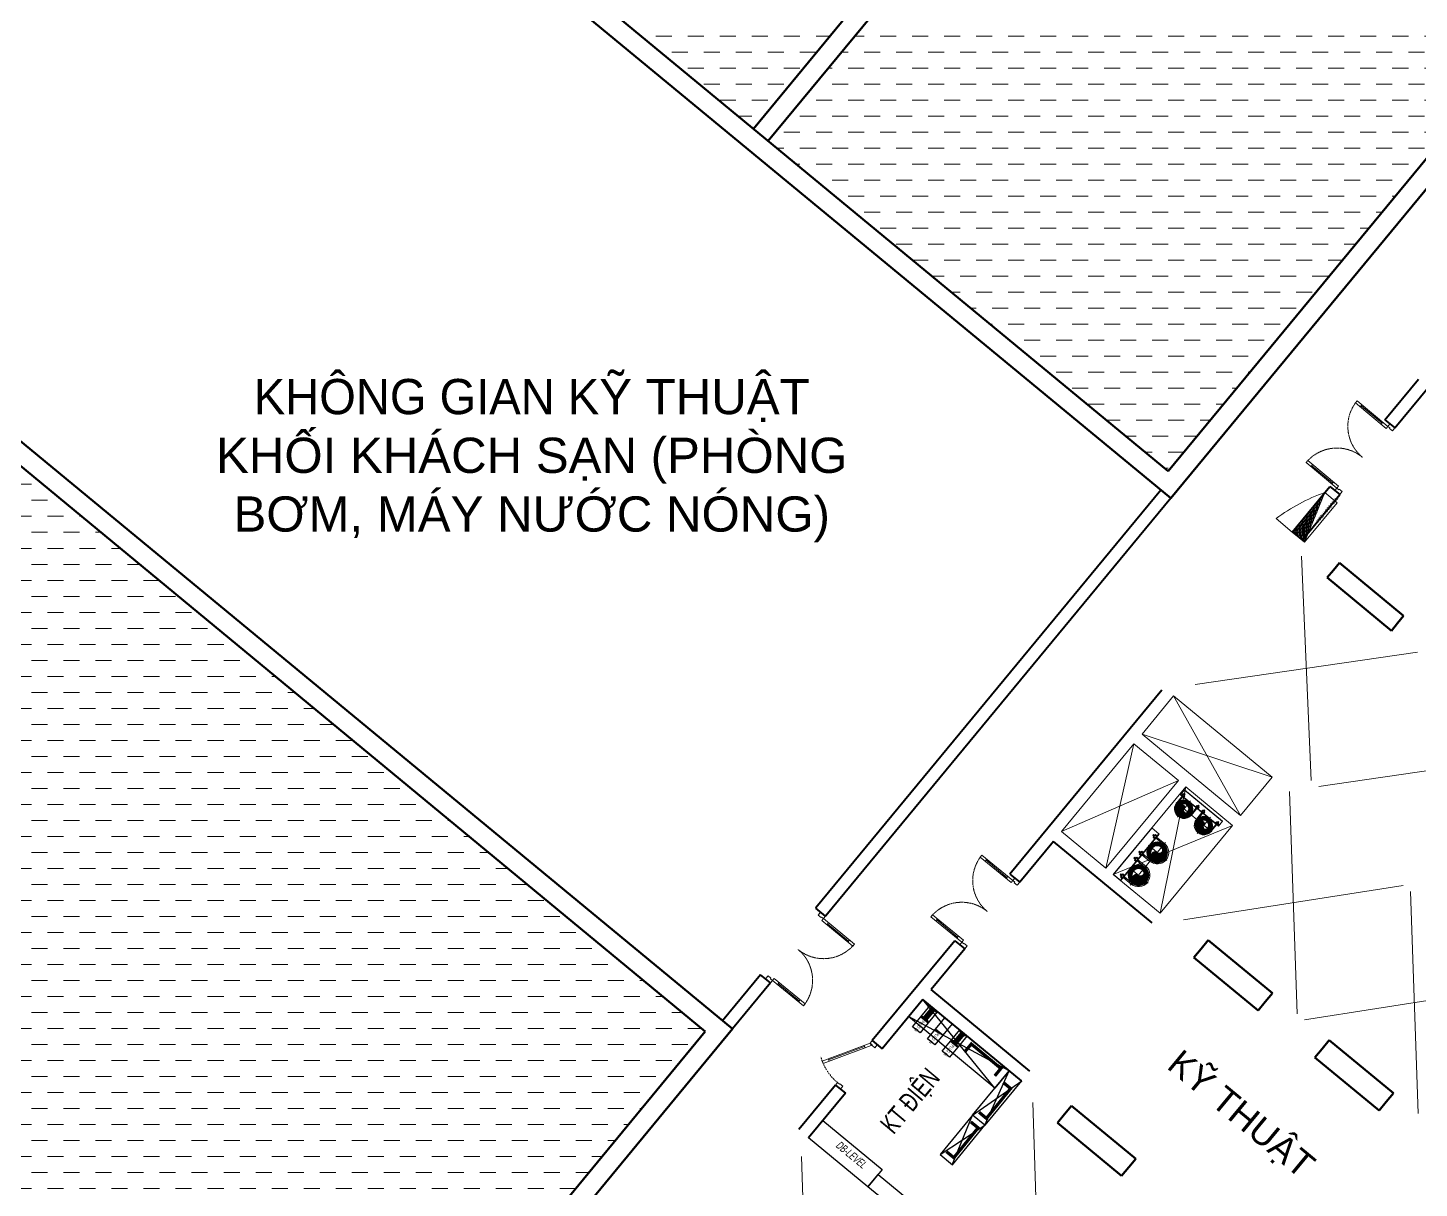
# Model space of a CAD drawing. Header units: millimetres. Extents: x -1534340 to 1713810, y -1348191 to 1114081.
# Drawn here: x 1264238 to 1285965, y 75333 to 93455 of the extents above; entities that cross this region are included whole.
import ezdxf
from ezdxf.enums import TextEntityAlignment as Align

# ---------------------------------------------------------------- set-up
doc = ezdxf.new("R2010")
doc.units = ezdxf.units.MM
doc.header["$LTSCALE"] = 100
doc.set_wipeout_variables(frame=1)
for name, pattern in [('CENTER', [2, 1.25, -0.25, 0.25, -0.25]), ('HIDDEN', [0.375, 0.25, -0.125]), ('HIDDEN2', [0.1875, 0.125, -0.0625]), ('Xref_ST_MBDV Cot vach 30.7.2022$0$DASHDOT', [1, 0.5, -0.25, 0, -0.25])]:
    doc.linetypes.add(name, pattern=pattern)
for name, color, linetype, lineweight in [('CUA', 37, 'Continuous', 13), ('KT Lomo M', 4, 'HIDDEN', 5), ('KT-Chu viet', 255, 'Continuous', 20), ('KT-Net cat', 1, 'Continuous', 40), ('KT-Net cot', 2, 'Continuous', 50), ('KT-Net cot vach', 6, 'Continuous', 50), ('KT-Vat lieu', 250, 'Continuous', 9), ('SPE-MEP-Fire', 10, 'Continuous', 0), ('SPE-MEP-HVAC', 140, 'Continuous', 0), ('SPE-MEP-Plumbing', 90, 'Continuous', 0)]:
    doc.layers.add(name, color=color, linetype=linetype, lineweight=lineweight)
for name, color, linetype in [('KT-Kich thuoc', 9, 'Continuous'), ('M-CHILLEDWTR-35CHW', 63, 'CHW'), ('M-GENERAL-15', 6, 'Continuous'), ('MEP-00-TEXT', 7, 'Continuous'), ('MEP-E-P-WIRE', 7, 'P'), ('SPE-MEP-E-SLAB OPENING', 6, 'Continuous'), ('SPE-MEP-E-SLAB TEXT', 6, 'Continuous'), ('SPE-MEP-Electric', 46, 'Continuous'), ('Xref_NT1+NT2_MBDV Cot vach_220729$0$KT-Text', 7, 'Continuous'), ('Xref_ST_MBDV Cot vach 30.7.2022$0$Xref_ST_MBDV Cot vach 30.7.2022|Xref_ST_MBDV Cot vach 30.7.2022|Xref_ST_MBDV Cot vach 30.7.2022|Xref_ST_MBDV Cot vach 30.7.2022|A-WALL-PATT', 251, 'Continuous'), ('Xref_ST_MBDV Cot vach 30.7.2022$0$Xref_ST_MBDV Cot vach 30.7.2022|Xref_ST_MBDV Cot vach 30.7.2022|Xref_ST_MBDV Cot vach 30.7.2022|Xref_ST_MBDV Cot vach 30.7.2022|Site_plot line', 1, 'Xref_ST_MBDV Cot vach 30.7.2022$0$DASHDOT')]:
    doc.layers.add(name, color=color, linetype=linetype)
doc.styles.add('220126_HDN_HBA typical plan$0$211210_HDN_HBA_TYPICAL PLAN CORE OPT 1$0$HBA-Text', font='GOTHIC.TTF')
doc.styles.add('220701 - HDN_HBA_HOTEL 100CD_1200$0$220506 - HDN_Hotel typical and Ballroom$0$211210_HDN_HBA_TYPICAL PLAN CORE OPT 1$0$HBA-Text', font='GOTHIC.TTF')
doc.styles.get("Standard").update_dxf_attribs({"font": 'arial.ttf'})
doc.styles.add('Xref_NT1+NT2_MBDV Cot vach_220729$0$Arial', font='arial.ttf', dxfattribs={"width": 0.7})
doc.linetypes.add('CHW', pattern='A,10,-3.4,["CHW",Standard,S=1.8,R=0,X=-2.8,Y=-0.77],-3.4', length=16.8)
doc.linetypes.add('P', pattern='A,10,-2.5,["P",Standard,S=1.8,R=0,X=-0.8,Y=-0.77],-2.5', length=15)
pattern_1 = [(15.77878, (-586677.67, -341577.23), (172.59873, 308.56066), [250, -250])]

# ---------------------------------------------------------------- blocks, each defined once
blk = doc.blocks.new('Xref_ST_MBDV Cot vach 30.7.2022$0$Tuong Vay01-flat-1')
at = {"layer": 'Xref_ST_MBDV Cot vach 30.7.2022$0$Xref_ST_MBDV Cot vach 30.7.2022|Xref_ST_MBDV Cot vach 30.7.2022|Xref_ST_MBDV Cot vach 30.7.2022|Xref_ST_MBDV Cot vach 30.7.2022|A-WALL-PATT'}
h = blk.add_hatch(dxfattribs=at)
h.set_pattern_fill('ACET-2D-VATLIEU04', color=256, scale=50, pattern_type=2)
h.set_pattern_definition([(50, (-11139561.84, -1407213.45), (-225.902474, 189.5546825), [37.5, -412.5]), (355, (-11139561.84, -1407213.45), (32.127212, 367.215716), [30, -330]), (100.4514, (-11139531.95, -1407216.06), (-341.231527, -62.944187), [31.870095, -350.571056]), (46.1842, (-11139561.84, -1407113.45), (-319.180497, 306.252097), [56.25, -618.75]), (96.6356, (-11139517.37, -1407120.34), (-516.995922, -60.144022), [47.805144, -525.8565]), (351.1842, (-11139561.84, -1407113.45), (84.740774, 546.39543), [45, -495]), (21, (-11139511.84, -1407138.45), (-105.680822, 275.3079534), [37.5, -412.5]), (326, (-11139511.84, -1407138.45), (206.128805, 305.59852), [30, -330]), (71.4514, (-11139486.97, -1407155.22), (-328.963765, 110.380101), [31.870095, -350.571056]), (37.5, (-11139561.84, -1407213.45), (-78.1345294, 101.8269012), [0, -326, 0, -335, 0, -331.25]), (7.5, (-11139561.84, -1407213.45), (-23.2793464, 176.824191), [0, -191, 0, -318.5, 0, -126.25]), (327.5, (-11139673.34, -1407213.45), (71.9444175, 112.9301145), [0, -125, 0, -390, 0, -517.5000003]), (317.5, (-11139723.34, -1407213.45), (158.0205496, 172.449169), [0, -162.5, 0, -259, 0, -367.5]), (45, (-11139561.84, -1407213.45), (-150.260191, 150.260191), []), (45, (-11139561.84, -1407152.2), (-150.260191, 150.260191), [])])
h.paths.add_polyline_path([(-82665, -118500), (-81837, -121132), (-80903, -123728), (-79863, -126284), (-78720, -128795), (-77475, -131258), (-76131, -133667), (-74689, -136020), (-73153, -138312), (-71525, -140539), (-69807, -142699), (-68002, -144786), (-66114, -146798), (-64145, -148731), (-62100, -150582), (-59980, -152349), (-57790, -154027), (-55533, -155614), (-53213, -157109), (-50835, -158507), (-48401, -159807), (-45916, -161007), (-43385, -162104), (-40811, -163097), (-38198, -163985), (-35551, -164765), (-32875, -165436), (-30174, -165998), (-27451, -166448), (-24702, -166789), (-4397, -168938), (36420, -167648), (41836, -160719), (12445, -24368), (8473, -9249), (-4719, -5521), (-10557, -9947), (-34021, -27848), (-39777, -32009), (-41249, -35294), (-45787, -38574), (-49368, -38942), (-57644, -44924), (-59845, -46601), (-61969, -48362), (-64020, -50208), (-65993, -52137), (-67887, -54144), (-69696, -56226), (-71420, -58381), (-73054, -60604), (-74596, -62892), (-76043, -65242), (-77394, -67648), (-78645, -70107), (-79794, -72615), (-80841, -75168), (-81782, -77762), (-82617, -80392), (-83343, -83054), (-83961, -85743), (-84468, -88455), (-84865, -91186), (-85149, -93930), (-85321, -96684), (-85381, -99530), (-85329, -102201), (-85163, -104955), (-84886, -107701), (-84496, -110432), (-83996, -113146), (-83385, -115836)], flags=16)
h.paths.add_polyline_path([(-83625, -118781), (-82785, -121452), (-81837, -124086), (-80781, -126680), (-79621, -129228), (-78358, -131727), (-76994, -134172), (-75531, -136560), (-73973, -138886), (-72320, -141146), (-70577, -143337), (-68746, -145455), (-66829, -147497), (-64832, -149459), (-62755, -151337), (-60604, -153130), (-58382, -154833), (-56092, -156444), (-53738, -157960), (-51324, -159379), (-48854, -160699), (-46333, -161916), (-43764, -163030), (-41151, -164038), (-38500, -164938), (-35814, -165730), (-33098, -166411), (-30357, -166981), (-27595, -167438), (-24816, -167783), (-4434, -169940), (36920, -168633), (42913, -160966), (13418, -24135), (9295, -8442), (-4926, -4424), (-11163, -9151), (-34617, -27045), (-40580, -31355), (-42052, -34640), (-46156, -37607), (-49737, -37975), (-58240, -44121), (-60467, -45819), (-62623, -47605), (-64704, -49479), (-66707, -51435), (-68628, -53472), (-70465, -55586), (-72214, -57772), (-73872, -60029), (-75437, -62350), (-76905, -64734), (-78276, -67176), (-79545, -69672), (-80712, -72217), (-81774, -74808), (-82729, -77440), (-83576, -80109), (-84314, -82810), (-84940, -85539), (-85455, -88291), (-85857, -91062), (-86146, -93847), (-86321, -96642), (-86382, -99529), (-86328, -102241), (-86160, -105036), (-85879, -107821), (-85484, -110593), (-84976, -113347), (-84356, -116078)])
at = {"layer": 'Xref_ST_MBDV Cot vach 30.7.2022$0$Xref_ST_MBDV Cot vach 30.7.2022|Xref_ST_MBDV Cot vach 30.7.2022|Xref_ST_MBDV Cot vach 30.7.2022|Xref_ST_MBDV Cot vach 30.7.2022|Site_plot line', "ltscale": 5000}
blk.add_arc((-17764, -99529), 69167, 126.14636, 263.7927, dxfattribs=at)
blk = doc.blocks.new('*U1539')
blk.add_line((-147, -33), (-666, -333))
for points in [[(-900, 100), (-840, 100), (-840, 40), (-850, 40), (-850, 0), (-900, 0)], [(-50, 0), (-743, -400), (-763, -365), (-70, 35)], [(0, 100), (-60, 100), (-60, 40), (-50, 40), (-50, 0), (0, 0)], [(-137, -50), (-157, -15), (-676, -315), (-656, -350)]]:
    blk.add_lwpolyline(points, close=True)
at = {"linetype": 'HIDDEN'}
blk.add_arc((-50, 0), 800, 180, 215.0495, dxfattribs=at)
blk = doc.blocks.new('*U2268')
for p, q in [((-1260, 525), (-1300, 525)), ((-1280, 100), (-1280, 525)), ((-90, 525), (-50, 525)), ((-70, 100), (-70, 525)), ((-1260, 100), (-1300, 100)), ((-90, 100), (-50, 100))]:
    blk.add_line(p, q)
for points in [[(-1300, 0), (-1260, 0), (-1260, 625), (-1300, 625)], [(-50, 0), (-90, 0), (-90, 625), (-50, 625)], [(-1350, -100), (-1290, -100), (-1290, -40), (-1300, -40), (-1300, 0), (-1350, 0)], [(0, -100), (-60, -100), (-60, -40), (-50, -40), (-50, 0), (0, 0)]]:
    blk.add_lwpolyline(points, close=True)
at = {"linetype": 'HIDDEN2'}
for centre, start, end in [((-1300, 0), 0, 90), ((-50, 0), 90, 180)]:
    blk.add_arc(centre, 625, start, end, dxfattribs=at)
blk = doc.blocks.new('*U2269')
for p, q in [((-1260, 525), (-1300, 525)), ((-1280, 100), (-1280, 525)), ((-90, 525), (-50, 525)), ((-70, 100), (-70, 525)), ((-1260, 100), (-1300, 100)), ((-90, 100), (-50, 100))]:
    blk.add_line(p, q)
for points in [[(-1300, 0), (-1260, 0), (-1260, 625), (-1300, 625)], [(-50, 0), (-90, 0), (-90, 625), (-50, 625)], [(-1350, -100), (-1290, -100), (-1290, -40), (-1300, -40), (-1300, 0), (-1350, 0)], [(0, -100), (-60, -100), (-60, -40), (-50, -40), (-50, 0), (0, 0)]]:
    blk.add_lwpolyline(points, close=True)
at = {"linetype": 'HIDDEN2'}
for centre, start, end in [((-1300, 0), 0, 90), ((-50, 0), 90, 180)]:
    blk.add_arc(centre, 625, start, end, dxfattribs=at)
blk = doc.blocks.new('A$C6E542AA1')
at = {"layer": 'SPE-MEP-Fire'}
h = blk.add_hatch(dxfattribs=at)
h.set_pattern_fill('ANSI31', color=256, scale=5, angle=-2e-11)
edge = h.paths.add_edge_path()
edge.add_line((400, 250), (-400, 0))
edge.add_line((-400, 0), (-400, 250))
edge.add_line((-400, 250), (400, 250))
at = {"layer": 'SPE-MEP-Fire', "extrusion": (2.22126e-17, 3.5132e-05, 1)}
blk.add_line((-400, 250), (-400, 578), dxfattribs=at)
at = {"layer": 'SPE-MEP-Fire'}
blk.add_lwpolyline([(400, 250), (-400, 250), (-400, 0), (400, 0)], close=True, dxfattribs=at)
blk.add_lwpolyline([(400, 250), (-400, 0), (-400, 250), (400, 250)], dxfattribs=at)
blk.add_arc((-1028, -2088), 2739, 58.5881, 76.7423, dxfattribs=at)
at = {"color": 1, "width": 0.7}
blk.add_text('FIRE HOSEREEL', height=50, dxfattribs=at).set_placement((-29, 25))
blk = doc.blocks.new('gfdgdds')
at = {"layer": 'KT-Net cot vach'}
for p, q in [((-6350, 3500, 0), (-6446, 3384, 0)), ((-6350, 3500, 0), (-5348, 2672, 0)), ((-6541, 3269, 0), (-6446, 3384, 0)), ((-6541, 3269, 0), (-5539, 2441, 0)), ((-5348, 2672, 0), (-5443, 2556, 0)), ((-5539, 2441, 0), (-5443, 2556, 0)), ((-8623, -2664, 0), (-8511, -2529, 0)), ((-8400, -2394, 0), (-8511, -2529, 0)), ((-8400, -2394, 0), (-7397, -3222, 0)), ((-8623, -2664, 0), (-7620, -3492, 0)), ((-7397, -3222, 0), (-7509, -3357, 0)), ((-7620, -3492, 0), (-7509, -3357, 0)), ((-6734, -4224, 0), (-6622, -4089, 0)), ((-6511, -3955, 0), (-6622, -4089, 0)), ((-6511, -3955, 0), (-5508, -4782, 0)), ((-6734, -4224, 0), (-5731, -5052, 0)), ((-10533, -4977, 0), (-10644, -5112, 0)), ((-10533, -4977, 0), (-9531, -5805, 0)), ((-5731, -5052, 0), (-5620, -4917, 0)), ((-5508, -4782, 0), (-5620, -4917, 0)), ((-10756, -5247, 0), (-10644, -5112, 0)), ((-10756, -5247, 0), (-9754, -6075, 0)), ((-9531, -5805, 0), (-9642, -5940, 0)), ((-9754, -6075, 0), (-9642, -5940, 0))]:
    blk.add_line(p, q, dxfattribs=at)
at = {"layer": 'SPE-MEP-HVAC', "linetype": 'HIDDEN', "ltscale": 1000}
for p, q in [((-6946, 3603, 0), (-6790, 102, 0)), ((-8602, 1598, 0), (-5134, 2106, 0)), ((-6674, 6, 0), (-3206, 515, 0)), ((-7130, -71, 0), (-7012, -3541, 0)), ((-8785, -2076, 0), (-5356, -1536, 0)), ((-5241, -1631, 0), (-5123, -5101, 0)), ((-6896, -3636, 0), (-3467, -3096, 0)), ((-11141, -4929, 0), (-11024, -8398, 0)), ((-14753, -5772), (-14635, -9241))]:
    blk.add_line(p, q, dxfattribs=at)
blk = doc.blocks.new('*U2225')
at = {"layer": 'KT Lomo M', "linetype": 'HIDDEN', "ltscale": 500}
for p, q in [((775, 1998), (0, 0)), ((0, 1998), (775, 0))]:
    blk.add_line(p, q, dxfattribs=at)
blk.add_lwpolyline([(0, 1998), (775, 1998), (775, 0), (0, 0)], close=True, dxfattribs=at)
blk = doc.blocks.new('*U2226')
at = {"layer": 'KT Lomo M', "linetype": 'HIDDEN', "ltscale": 500}
for p, q in [((1775, 900), (0, 0)), ((0, 900), (1775, 0))]:
    blk.add_line(p, q, dxfattribs=at)
blk.add_lwpolyline([(0, 900), (1775, 900), (1775, 0), (0, 0)], close=True, dxfattribs=at)
blk = doc.blocks.new('*U2227')
at = {"layer": 'KT Lomo M', "linetype": 'HIDDEN', "ltscale": 500}
for p, q in [((1775, 948), (0, 0)), ((0, 948), (1775, 0))]:
    blk.add_line(p, q, dxfattribs=at)
blk.add_lwpolyline([(0, 948), (1775, 948), (1775, 0), (0, 0)], close=True, dxfattribs=at)
blk = doc.blocks.new('CHILLED-DN200')
at = {"layer": 'M-CHILLEDWTR-35CHW'}
for points in [[(-334, -165, 0.414214), (-230, -269), (-230, -165, -1)], [(-230, -165), (-126, -165, 1)], [(-230, -165), (-230, -269, 0.414214), (-126, -165)], [(126, -165, 0.414214), (230, -269), (230, -165, -1)], [(230, -165), (334, -165, 1)], [(230, -165), (230, -269, 0.414214), (334, -165)]]:
    blk.add_hatch(color=256, dxfattribs=at).paths.add_polyline_path(points)
at = {"layer": 'M-GENERAL-15'}
h = blk.add_hatch(dxfattribs=at)
h.set_pattern_fill('ANSI37', color=256, scale=5, style=0)
h.set_pattern_definition([(45, (370, 1307.5), (-11.22532, 11.22532), []), (135, (370, 1307.5), (-11.22532, -11.22532), [])])
edge = h.paths.add_edge_path()
edge.add_arc((-230, -165), 160, 0, 360)
edge = h.paths.add_edge_path(flags=17)
edge.add_arc((-230, -165), 110, 0, 360)
h = blk.add_hatch(dxfattribs=at)
h.set_pattern_fill('ANSI37', color=256, scale=5, style=0)
h.set_pattern_definition([(135, (-370, 1307.5), (11.22532, 11.22532), []), (45, (-370, 1307.5), (11.22532, -11.22532), [])])
edge = h.paths.add_edge_path()
edge.add_arc((230, -165), 160, 0, 360)
edge = h.paths.add_edge_path(flags=17)
edge.add_arc((230, -165), 110, 0, 360)
for p, q in [((470, 145), (-470, 145)), ((-470, -5), (-470, 145)), ((470, 140), (-470, 140)), ((470, 0), (-470, 0)), ((-440, 4), (-440, 0)), ((-360, 4), (-440, 4)), ((-430, 34), (-430, 4)), ((-370, 34), (-430, 34)), ((-415, 4), (-415, 24)), ((-390, 59), (-410, 59)), ((-410, 34), (-410, 59)), ((-390, 51), (-410, 51)), ((-390, 43), (-410, 43)), ((-390, 34), (-390, 59)), ((-385, 4), (-385, 24)), ((-370, 34), (-370, 4)), ((-360, 4), (-360, 0)), ((-100, 4), (-100, 0)), ((-20, 4), (-100, 4)), ((-90, 34), (-90, 4)), ((-30, 34), (-90, 34)), ((-75, 4), (-75, 24)), ((-50, 59), (-70, 59)), ((-70, 34), (-70, 59)), ((-50, 51), (-70, 51)), ((-50, 43), (-70, 43)), ((-50, 34), (-50, 59)), ((-45, 4), (-45, 24)), ((-30, 34), (-30, 4)), ((-20, 4), (-20, 0)), ((20, 4), (20, 0)), ((20, 4), (100, 4)), ((30, 34), (30, 4)), ((30, 34), (90, 34)), ((45, 4), (45, 24)), ((50, 59), (70, 59)), ((50, 34), (50, 59)), ((50, 51), (70, 51)), ((50, 43), (70, 43)), ((70, 34), (70, 59)), ((75, 4), (75, 24)), ((90, 34), (90, 4)), ((100, 4), (100, 0)), ((360, 4), (360, 0)), ((360, 4), (440, 4)), ((370, 34), (370, 4)), ((370, 34), (430, 34)), ((385, 4), (385, 24)), ((390, 59), (410, 59)), ((390, 34), (390, 59)), ((390, 51), (410, 51)), ((390, 43), (410, 43)), ((410, 34), (410, 59)), ((415, 4), (415, 24)), ((430, 34), (430, 4)), ((440, 4), (440, 0)), ((470, -5), (470, 145)), ((470, -5), (-470, -5)), ((-410, -165), (-410, -5)), ((-390, -16), (-410, -16)), ((-390, -25), (-410, -25)), ((-390, -34), (-410, -34)), ((-390, -43), (-410, -43)), ((-390, -50), (-410, -50)), ((-390, -165), (-390, -5)), ((-70, -165), (-70, -5)), ((-50, -16), (-70, -16)), ((-50, -25), (-70, -25)), ((-50, -34), (-70, -34)), ((-50, -43), (-70, -43)), ((-50, -50), (-70, -50)), ((-50, -165), (-50, -5)), ((50, -165), (50, -5)), ((50, -16), (70, -16)), ((50, -25), (70, -25)), ((50, -34), (70, -34)), ((50, -43), (70, -43)), ((50, -50), (70, -50)), ((70, -165), (70, -5)), ((390, -165), (390, -5)), ((390, -16), (410, -16)), ((390, -25), (410, -25)), ((390, -34), (410, -34)), ((390, -43), (410, -43)), ((390, -50), (410, -50)), ((410, -165), (410, -5))]:
    blk.add_line(p, q)
at = {"color": 8, "linetype": 'CENTER', "ltscale": 10}
for p, q in [((-230, -360), (-230, 15)), ((230, -360), (230, 15)), ((435, -165), (-430, -165))]:
    blk.add_line(p, q, dxfattribs=at)
for centre, radius, start, end in [((-428, 21), 13.7, 14.3721, 97.4324), ((-400, 18), 16.2, 21.8045, 158.1955), ((-372, 21), 13.7, 82.5676, 165.6279), ((-88, 21), 13.7, 14.3721, 97.4324), ((-60, 18), 16.2, 21.8045, 158.1955), ((-32, 21), 13.7, 82.5676, 165.6279), ((32, 21), 13.7, 14.3721, 97.4324), ((60, 18), 16.2, 21.8045, 158.1955), ((88, 21), 13.7, 82.5676, 165.6279), ((372, 21), 13.7, 14.3721, 97.4324), ((400, 18), 16.2, 21.8045, 158.1955), ((428, 21), 13.7, 82.5676, 165.6279), ((-230, -165), 180, 180, 0), ((230, -165), 180, 180, 0)]:
    blk.add_arc(centre, radius, start, end)
at = {"color": 2}
for centre, start, end in [((-282, -165), 180, 0), ((-178, -165), 0, 180), ((178, -165), 180, 0), ((282, -165), 0, 180)]:
    blk.add_arc(centre, 52, start, end, dxfattribs=at)
at = {"layer": 'M-CHILLEDWTR-35CHW'}
for centre, radius in [((-230, -165), 160), ((-230, -165), 110), ((-230, -165), 104), ((230, -165), 160), ((230, -165), 110), ((230, -165), 104)]:
    blk.add_circle(centre, radius, dxfattribs=at)
blk = doc.blocks.new('*U2220')
blk.add_blockref('CHILLED-DN200', (470, 5))
blk = doc.blocks.new('CHILLED-DN150')
at = {"layer": 'M-CHILLEDWTR-35CHW'}
for points in [[(-200, -140, -1), (-277, -140, 0.414214), (-200, -218)], [(-200, -140), (-123, -140, 1)], [(-200, -140), (-200, -218, 0.414214), (-123, -140)], [(200, -140, -1), (123, -140, 0.414214), (200, -218)], [(200, -140), (278, -140, 1)], [(200, -140), (200, -218, 0.414214), (278, -140)]]:
    blk.add_hatch(color=256, dxfattribs=at).paths.add_polyline_path(points)
at = {"layer": 'M-GENERAL-15'}
h = blk.add_hatch(dxfattribs=at)
h.set_pattern_fill('ANSI37', color=256, scale=5, style=0)
h.set_pattern_definition([(45, (400, 1332.5), (-11.22532, 11.22532), []), (135, (400, 1332.5), (-11.22532, -11.22532), [])])
edge = h.paths.add_edge_path()
edge.add_arc((-200, -140), 135, 0, 360)
edge = h.paths.add_edge_path(flags=17)
edge.add_arc((-200, -140), 82.5, 0, 360)
h = blk.add_hatch(dxfattribs=at)
h.set_pattern_fill('ANSI37', color=256, scale=5, style=0)
h.set_pattern_definition([(135, (-400, 1332.5), (11.22532, 11.22532), []), (45, (-400, 1332.5), (11.22532, -11.22532), [])])
edge = h.paths.add_edge_path()
edge.add_arc((200, -140), 135, 0, 360)
edge = h.paths.add_edge_path(flags=17)
edge.add_arc((200, -140), 82.5, 0, 360)
for p, q in [((385, 95), (-385, 95)), ((-385, -5), (-385, 95)), ((385, 90), (-385, 90)), ((385, 0), (-385, 0)), ((-372, 4), (-372, 0)), ((-312, 4), (-372, 4)), ((-365, 27), (-365, 4)), ((-320, 27), (-365, 27)), ((-354, 4), (-354, 19)), ((-335, 46), (-350, 46)), ((-350, 27), (-350, 46)), ((-335, 39), (-350, 39)), ((-335, 33), (-350, 33)), ((-335, 27), (-335, 46)), ((-331, 4), (-331, 19)), ((-320, 27), (-320, 4)), ((-312, 4), (-312, 0)), ((-88, 4), (-88, 0)), ((-28, 4), (-88, 4)), ((-80, 27), (-80, 4)), ((-35, 27), (-80, 27)), ((-69, 4), (-69, 19)), ((-50, 46), (-65, 46)), ((-65, 27), (-65, 46)), ((-50, 39), (-65, 39)), ((-50, 33), (-65, 33)), ((-50, 27), (-50, 46)), ((-46, 4), (-46, 19)), ((-35, 27), (-35, 4)), ((-28, 4), (-28, 0)), ((28, 4), (28, 0)), ((28, 4), (88, 4)), ((35, 27), (35, 4)), ((35, 27), (80, 27)), ((46, 4), (46, 19)), ((50, 46), (65, 46)), ((50, 27), (50, 46)), ((50, 39), (65, 39)), ((50, 33), (65, 33)), ((65, 27), (65, 46)), ((69, 4), (69, 19)), ((80, 27), (80, 4)), ((88, 4), (88, 0)), ((312, 4), (312, 0)), ((312, 4), (372, 4)), ((320, 27), (320, 4)), ((320, 27), (365, 27)), ((331, 4), (331, 19)), ((335, 46), (350, 46)), ((335, 27), (335, 46)), ((335, 39), (350, 39)), ((335, 33), (350, 33)), ((350, 27), (350, 46)), ((354, 4), (354, 19)), ((365, 27), (365, 4)), ((372, 4), (372, 0)), ((385, -5), (385, 95)), ((385, -5), (-385, -5)), ((-350, -140), (-350, -5)), ((-335, -11), (-350, -11)), ((-335, -18), (-350, -18)), ((-335, -24), (-350, -24)), ((-335, -31), (-350, -31)), ((-335, -36), (-350, -36)), ((-335, -140), (-335, -5)), ((-65, -140), (-65, -5)), ((-50, -11), (-65, -11)), ((-50, -18), (-65, -18)), ((-50, -24), (-65, -24)), ((-50, -31), (-65, -31)), ((-50, -36), (-65, -36)), ((-50, -140), (-50, -5)), ((50, -140), (50, -5)), ((50, -11), (65, -11)), ((50, -18), (65, -18)), ((50, -24), (65, -24)), ((50, -31), (65, -31)), ((50, -36), (65, -36)), ((65, -140), (65, -5)), ((335, -140), (335, -5)), ((335, -11), (350, -11)), ((335, -18), (350, -18)), ((335, -24), (350, -24)), ((335, -31), (350, -31)), ((335, -36), (350, -36)), ((350, -140), (350, -5))]:
    blk.add_line(p, q)
at = {"color": 8, "linetype": 'CENTER', "ltscale": 10}
for p, q in [((-200, -305), (-200, 20)), ((200, -305), (200, 20)), ((360, -140), (-360, -140))]:
    blk.add_line(p, q, dxfattribs=at)
for centre, radius, start, end in [((-364, 17), 10.2, 14.3721, 97.4324), ((-342, 15), 12.1, 21.8045, 158.1955), ((-321, 17), 10.2, 82.5676, 165.6279), ((-79, 17), 10.2, 14.3721, 97.4324), ((-58, 15), 12.1, 21.8045, 158.1955), ((-36, 17), 10.2, 82.5676, 165.6279), ((36, 17), 10.2, 14.3721, 97.4324), ((58, 15), 12.1, 21.8045, 158.1955), ((79, 17), 10.2, 82.5676, 165.6279), ((321, 17), 10.2, 14.3721, 97.4324), ((342, 15), 12.1, 21.8045, 158.1955), ((364, 17), 10.2, 82.5676, 165.6279), ((-200, -140), 150, 180, 0), ((200, -140), 150, 180, 0)]:
    blk.add_arc(centre, radius, start, end)
at = {"color": 2}
for centre, start, end in [((-239, -140), 180, 0), ((-161, -140), 0, 180), ((161, -140), 180, 0), ((239, -140), 0, 180)]:
    blk.add_arc(centre, 38.8, start, end, dxfattribs=at)
at = {"layer": 'M-CHILLEDWTR-35CHW'}
for centre, radius in [((-200, -140), 135), ((-200, -140), 82.5), ((-200, -140), 77.5), ((200, -140), 135), ((200, -140), 82.5), ((200, -140), 77.5)]:
    blk.add_circle(centre, radius, dxfattribs=at)
blk = doc.blocks.new('*U2221')
blk.add_blockref('CHILLED-DN150', (385, 5))
blk = doc.blocks.new('Busway 1600A')
at = {"color": 3, "ltscale": 0.6}
for p, q in [((-115, 53), (-115, 51)), ((-114, 50), (-112, 50)), ((-95, 57), (-111, 57)), ((-111, 51), (-111, 53)), ((-110, 54), (-106, 54)), ((-106, 54), (-106, 53)), ((-102, 54), (-102, 53)), ((-102, 54), (-95, 54)), ((-98, 49), (-98, 49)), ((-98, 45), (-98, 31)), ((98, 31), (-98, 31)), ((98, 31), (-98, 31)), ((-98, 31), (-98, -31)), ((-98, 30), (-98, -11)), ((-94, 55), (-94, 56)), ((-94, 45), (-94, 31)), ((94, 27), (-94, 27)), ((-94, 27), (-94, -27)), ((94, -27), (94, 27)), ((98, -31), (98, 31)), ((-115, -54), (-115, -51)), ((-114, -50), (-112, -50)), ((-111, -51), (-111, -53)), ((-95, -58), (-111, -58)), ((-110, -54), (-106, -54)), ((-106, -54), (-106, -53)), ((-102, -54), (-102, -53)), ((-102, -54), (-95, -54)), ((-98, -20), (-98, -11)), ((-98, -11), (-98, -11)), ((-98, -11), (-98, -11)), ((-98, -11), (-98, -20)), ((-98, -30), (-98, -20)), ((-98, -20), (-98, -20)), ((-98, -20), (-98, -20)), ((-98, -30), (-98, -30)), ((98, -31), (-98, -31)), ((-98, -31), (98, -31)), ((-98, -45), (-98, -31)), ((-98, -49), (-98, -49)), ((-94, -27), (94, -27)), ((-94, -45), (-94, -31)), ((-94, -55), (-94, -57))]:
    blk.add_line(p, q, dxfattribs=at)
at = {"color": 1, "lineweight": -3, "ltscale": 0.6}
for p, q in [((88, 24), (-88, 24)), ((-90, -20), (-90, -21)), ((86, -16), (-86, -16)), ((-86, -25), (86, -25)), ((90, -21), (90, -20))]:
    blk.add_line(p, q, dxfattribs=at)
for points in [[(-86, 9), (86, 9, 0.414214), (90, 13), (90, 13, 0.414214), (86, 17), (-86, 17, 0.414214), (-90, 13), (-90, 13, 0.414214)], [(-86, -3), (86, -3, 0.414214), (90, 1), (90, 2, 0.414214), (86, 6), (-86, 6, 0.414214), (-90, 2), (-90, 1, 0.414214)], [(-86, -14), (86, -14, 0.414214), (90, -10), (90, -9, 0.414214), (86, -5), (-86, -5, 0.414214), (-90, -9), (-90, -10, 0.414214)]]:
    blk.add_lwpolyline(points, format="xyb", close=True, dxfattribs=at)
blk.add_lwpolyline([(88, 20), (-88, 20)], dxfattribs=at)
at = {"color": 3, "ltscale": 0.6}
for points in [[(102, 54), (95, 54, -0.413701), (94, 55), (94, 56, -0.414214), (95, 57), (111, 57)], [(102, 54), (102, 53, -0.414214), (98, 49), (98, 49, 0.414214), (94, 45), (94, 31)], [(106, 54), (106, 53, -0.410786), (98, 45), (98, 31)], [(115, 53), (115, 51, -0.414214), (114, 50), (112, 50, -0.414214), (111, 51), (111, 53, 0.413701), (110, 54), (106, 54)], [(102, -54), (102, -53, 0.414214), (98, -49), (98, -49, -0.414214), (94, -45), (94, -31)], [(102, -54), (95, -54, 0.413701), (94, -55), (94, -57, 0.414214), (95, -58), (111, -58)], [(106, -54), (106, -53, 0.410786), (98, -45), (98, -31)], [(115, -54), (115, -51, 0.414214), (114, -50), (112, -50, 0.414214), (111, -51), (111, -53, -0.413701), (110, -54), (106, -54)]]:
    blk.add_lwpolyline(points, format="xyb", dxfattribs=at)
for centre, radius, start, end in [((-111, 53), 4, 90, 180), ((-114, 51), 1, 180, 270), ((-112, 51), 1, 270, 0), ((-110, 53), 1, 90.1003, 180), ((-98, 53), 8.09, 180, 269.3288), ((-98, 53), 4, 180, 270), ((-98, 45), 4, 0, 90), ((-95, 56), 1, 0, 90), ((-95, 55), 1, 270.1003, 0), ((111, 53), 4, 0, 90), ((-114, -51), 1, 90, 180), ((-111, -54), 4, 180, 270), ((-112, -51), 1, 0, 90), ((-110, -53), 1, 180, 269.8997), ((-98, -53), 8.09, 90.6712, 180), ((-98, -53), 4, 90, 180), ((-98, -45), 4, 270, 0), ((-95, -55), 1, 360, 89.8997), ((-95, -57), 1, 270, 0), ((111, -54), 4, 270, 0)]:
    blk.add_arc(centre, radius, start, end, dxfattribs=at)
at = {"color": 1, "lineweight": -3, "ltscale": 0.6}
for centre, radius, start, end in [((-88, 22), 2, 90, 270), ((88, 22), 2, 270, 90), ((-86, -20), 4, 90, 180), ((-86, -21), 4, 180, 270), ((86, -20), 4, 0, 90), ((86, -21), 4, 270, 0)]:
    blk.add_arc(centre, radius, start, end, dxfattribs=at)
blk = doc.blocks.new('KYTHUATSPACE B2')
at = {"layer": 'SPE-MEP-E-SLAB OPENING', "extrusion": (1.27931e-07, -3.26597e-08, 1), "elevation": 0, "flags": 128}
for points in [[(-54086, -70417), (-53940, -70239), (-53825, -70334), (-53972, -70512)], [(-54214, -70571), (-54086, -70417), (-53972, -70512), (-54099, -70666)], [(-53983, -70762), (-53856, -70607), (-53741, -70702), (-53868, -70856)], [(-53856, -70607), (-53709, -70430), (-53595, -70525), (-53741, -70702)], [(-53753, -70952), (-53625, -70798), (-53510, -70892), (-53638, -71047)], [(-53625, -70798), (-53479, -70620), (-53364, -70715), (-53510, -70892)]]:
    blk.add_lwpolyline(points, close=True, dxfattribs=at)
at = {"layer": 'SPE-MEP-Electric', "elevation": 0}
blk.add_lwpolyline([(-52706, -71259), (-52929, -71529), (-54279, -70414), (-54056, -70144)], close=True, dxfattribs=at)
for points in [[(-52929, -71529), (-54056, -70144)], [(-52706, -71259), (-54279, -70414)]]:
    blk.add_lwpolyline(points, dxfattribs=at)
at = {"layer": 'SPE-MEP-Electric', "const_width": 50, "elevation": 0}
blk.add_lwpolyline([(-53394, -70957), (-53298, -70841), (-52836, -71223), (-52931, -71339)], dxfattribs=at)
at = {"layer": 'SPE-MEP-Electric', "extrusion": (2.38664e-08, 2.8927e-08, 1), "elevation": 0}
blk.add_lwpolyline([(-53277, -71951), (-52706, -71259), (-52514, -71418), (-53084, -72110)], close=True, dxfattribs=at)
at = {"layer": 'SPE-MEP-Electric', "extrusion": (-3.17909e-05, -3.84802e-05, 1), "elevation": 4}
for points in [[(-53085, -72109), (-52706, -71259)], [(-53277, -71951), (-52511, -71415)], [(-53786, -72567), (-53084, -72110)], [(-53595, -72726), (-53277, -71951)]]:
    blk.add_lwpolyline(points, dxfattribs=at)
at = {"layer": 'SPE-MEP-Electric', "extrusion": (2.38664e-08, 2.8927e-08, 1), "const_width": 50}
for points, elevation in [([(-53177, -71907), (-53062, -72003), (-52684, -71537), (-52798, -71442)], 0), ([(-53686, -72522), (-53570, -72617), (-53192, -72151), (-53306, -72057)], 200)]:
    blk.add_lwpolyline(points, dxfattribs=dict(at, elevation=elevation))
at = {"layer": 'SPE-MEP-Electric'}
for points in [[(-55615, -72035), (-54690, -72800), (-54913, -73070), (-55838, -72305)], [(-54373, -73515), (-54913, -73070), (-54753, -72877), (-54214, -73323)]]:
    blk.add_lwpolyline(points, close=True, dxfattribs=at)
at = {"layer": 'SPE-MEP-Electric', "extrusion": (-3.17909e-05, -3.84802e-05, 1), "elevation": 4}
blk.add_lwpolyline([(-53594, -72727), (-53084, -72110), (-53277, -71951), (-53786, -72567)], close=True, dxfattribs=at)
at = {"layer": 'MEP-E-P-WIRE', "color": 3, "linetype": 'Continuous', "extrusion": (1.27931e-07, -3.26597e-08, 1), "xscale": -1, "rotation": 230.4728336164401}
for p in [(-53957, -70374, 0), (-53496, -70755, 0)]:
    blk.add_blockref('Busway 1600A', p, dxfattribs=at)
at = {"layer": 'SPE-MEP-HVAC', "linetype": 'HIDDEN', "ltscale": 1000, "xscale": -1, "rotation": 230.4488267378189}
for name, p in [('*U2225', (-50632, -66001)), ('*U2226', (-51889, -67524)), ('*U2227', (-51080, -68192))]:
    blk.add_blockref(name, p, dxfattribs=at)
at = {"layer": 'SPE-MEP-HVAC'}
for name, p, xscale, rotation in [('*U2221', (-49438, -67438), -0.9999999999999997, 320.4484144146609), ('*U2220', (-50365, -67563), -1, 50.44841441466095)]:
    blk.add_blockref(name, p, dxfattribs=dict(at, xscale=xscale, rotation=rotation))
at = {"layer": 'MEP-00-TEXT', "ltscale": 0.25, "extrusion": (1.27931e-07, -3.26597e-08, 1), "width": 0.6}
for p in [(-54061, -70464, 0), (-53831, -70654, 0), (-53600, -70844, 0)]:
    blk.add_text('PLUG IN', height=50, rotation=230.4728, dxfattribs=at).set_placement(p)
at = {"layer": 'SPE-MEP-E-SLAB TEXT', "oblique": 10, "width": 0.6}
blk.add_text('DB-LEVEL', height=125, rotation=320.6276, dxfattribs=at).set_placement((-55426, -72442, 0))
at = {"layer": 'Xref_NT1+NT2_MBDV Cot vach_220729$0$KT-Text', "style": 'Xref_NT1+NT2_MBDV Cot vach_220729$0$Arial', "width": 0.7}
blk.add_text('KT ĐIỆN', height=300, rotation=50, dxfattribs=at).set_placement((-54141, -71824), align=Align.CENTER)
blk = doc.blocks.new('*U2315')
for p, q in [((-1260, -100), (-1300, -100)), ((-1280, -100), (-1280, -525)), ((-90, -100), (-50, -100)), ((-70, -100), (-70, -525)), ((-1260, -525), (-1300, -525)), ((-90, -525), (-50, -525))]:
    blk.add_line(p, q)
for points in [[(-1350, 100), (-1290, 100), (-1290, 40), (-1300, 40), (-1300, 0), (-1350, 0)], [(-1300, 0), (-1260, 0), (-1260, -625), (-1300, -625)], [(-50, 0), (-90, 0), (-90, -625), (-50, -625)], [(0, 100), (-60, 100), (-60, 40), (-50, 40), (-50, 0), (0, 0)]]:
    blk.add_lwpolyline(points, close=True)
at = {"linetype": 'HIDDEN2'}
for centre, start, end in [((-1300, 0), 270, 0), ((-50, 0), 180, 270)]:
    blk.add_arc(centre, 625, start, end, dxfattribs=at)
blk = doc.blocks.new('BBB14')
blk.add_wipeout([(1467, -2669), (1467, -2987), (116, -3004), (118, -2669)]).dxf.layer = 'KT-Kich thuoc'
at = {"layer": 'KT-Net cat'}
for p, q in [((117, -2700), (117, -2900)), ((1467, -2700), (1467, -2900))]:
    blk.add_line(p, q, dxfattribs=at)
at = {"layer": 'CUA', "rotation": 179.9999938228274}
blk.add_blockref('*U2315', (117, -2700), dxfattribs=at)
blk = doc.blocks.new('HKHJKHJKJH')
at = {"layer": 'SPE-MEP-Plumbing'}
h = blk.add_hatch(dxfattribs=at)
h.set_pattern_fill('DASH,_O', color=96, scale=2000, angle=15.7788)
h.set_pattern_definition(pattern_1)
h.paths.add_polyline_path([(-39188, -69834), (-48068, -65923), (-45700, -62255), (-38505, -52903), (-32831, -55402)])
h = blk.add_hatch(dxfattribs=at)
h.set_pattern_fill('DASH,_O', color=96, scale=2000, angle=15.7788)
h.set_pattern_definition(pattern_1)
h.paths.add_polyline_path([(-38913, -69955), (-31501, -73221), (-25144, -58789), (-32556, -55523)])
h = blk.add_hatch(dxfattribs=at)
h.set_pattern_fill('DASH,_O', color=96, scale=2000, angle=15.7788)
h.set_pattern_definition(pattern_1)
h.paths.add_polyline_path([(-43029, -99394), (-36076, -83608), (-53051, -76130), (-53992, -78705), (-55060, -82134), (-56350, -87497), (-57220, -93143)])
at = {"layer": 'KT-Net cat'}
for p, q in [((-31530, -73535), (-35864, -83373)), ((-31347, -73616), (-35681, -83454))]:
    blk.add_line(p, q, dxfattribs=at)
at = {"layer": 'KT-Net cot'}
for p, q in [((-39188, -69834), (-32831, -55402)), ((-38913, -69955), (-32556, -55523)), ((-24748, -58635), (-31347, -73616)), ((-25144, -58789), (-31501, -73221)), ((-48068, -65923), (-31501, -73221)), ((-48219, -66185), (-31347, -73616)), ((-52946, -75849), (-35681, -83454)), ((-53051, -76130), (-36076, -83608)), ((-36076, -83608), (-43029, -99394)), ((-35681, -83454), (-42876, -99789))]:
    blk.add_line(p, q, dxfattribs=at)
at = {"layer": 'KT-Chu viet', "insert": (-41456, -74537), "char_height": 550, "width": 10443.64, "attachment_point": 2, "rotation": 15.7788, "style": '220126_HDN_HBA typical plan$0$211210_HDN_HBA_TYPICAL PLAN CORE OPT 1$0$HBA-Text'}
blk.add_mtext('KHÔNG GIAN K{\\fArial|b0|i0|c0|p34;Ỹ THUẬT KHỐI KHÁCH SẠN (PHÒNG BƠM, MÁY NƯỚC NÓNG)}', dxfattribs=at)
at = {"layer": 'KT-Vat lieu', "rotation": 246.22761350404}
blk.add_blockref('BBB14', (-32241, -82344, 0), dxfattribs=at)

msp = doc.modelspace()

# ---------------------------------------------------------------- linework, layer by layer
at = {"layer": 'KT-Net cat', "ltscale": 0.5}
for p, q in [((1285431.4, 87332.9), (1285956.7, 87969)), ((1285585.6, 87205.6), (1286110.9, 87841.7)), ((1285431.4, 87332.9), (1285585.6, 87205.6)), ((1283982.7, 85578.8), (1284571.8, 86292)), ((1284571.8, 86292), (1284726, 86164.6)), ((1284137, 85451.4), (1284726, 86164.6)), ((1281945.1, 83111.4), (1279573.4, 80239.6)), ((1280253, 80748.3), (1279727.6, 80112.2)), ((1281793.5, 79476.1), (1280253, 80748.3)), ((1279573.4, 80239.6), (1279727.6, 80112.2)), ((1278713.8, 79198.6), (1277424.3, 77637.2)), ((1278713.8, 79198.6), (1278868, 79071.3)), ((1278868, 79071.3), (1278342.4, 78434.8)), ((1278215, 78280.6, 0), (1277578.6, 77509.9)), ((1279755.5, 77008.4, 0), (1278215, 78280.6, 0)), ((1279882.9, 77162.6, 0), (1278342.4, 78434.8, 0)), ((1277424.3, 77637.2), (1277578.6, 77509.9)), ((1276851.3, 76943.3), (1276277.3, 76248)), ((1276851.3, 76943.3), (1277005.5, 76815.9)), ((1277005.5, 76815.9), (1276431.4, 76120.8))]:
    msp.add_line(p, q, dxfattribs=at)

# ---------------------------------------------------------------- block references
msp.add_blockref('Xref_ST_MBDV Cot vach 30.7.2022$0$Tuong Vay01-flat-1', (1332269.3, 148426.1))
at = {"layer": 'CUA', "rotation": 50.44882745216794}
for name, p in [('*U2269', (1285508.5, 87269.2)), ('*U2268', (1279650.5, 80175.9))]:
    msp.add_blockref(name, p, dxfattribs=at)
at = {"layer": 'CUA', "xscale": -1, "rotation": 230.4488274522181}
msp.add_blockref('*U1539', (1277424.3, 77637.2), dxfattribs=at)
at = {"layer": 'KT-Kich thuoc'}
for name, p in [('gfdgdds', (1291071.3, 81598.8)), ('KYTHUATSPACE B2', (1332269.3, 148426.1))]:
    msp.add_blockref(name, p, dxfattribs=at)
at = {"layer": 'SPE-MEP-Fire', "rotation": 50.44887976709769}
msp.add_blockref('A$C6E542AA1', (1284431.6, 85729.7), dxfattribs=at)

# ---------------------------------------------------------------- texts
at = {"layer": 'Xref_NT1+NT2_MBDV Cot vach_220729$0$KT-Text', "style": 'Xref_NT1+NT2_MBDV Cot vach_220729$0$Arial', "width": 0.7}
msp.add_text('KT ĐIỆN', height=300, rotation=50, dxfattribs=at).set_placement((1278128.2, 76602.4), align=Align.CENTER)

# ---------------------------------------------------------------- next in the draw order: block references
at = {"layer": 'KT-Kich thuoc', "rotation": 344.2212203921239}
msp.add_blockref('HKHJKHJKJH', (1332269.3, 148426.1), dxfattribs=at)

# ---------------------------------------------------------------- next in the draw order: texts
at = {"layer": 'KT-Chu viet', "insert": (1283319.6, 76647.3), "char_height": 400, "attachment_point": 2, "rotation": 320.32659, "style": '220701 - HDN_HBA_HOTEL 100CD_1200$0$220506 - HDN_Hotel typical and Ballroom$0$211210_HDN_HBA_TYPICAL PLAN CORE OPT 1$0$HBA-Text'}
msp.add_mtext_dynamic_manual_height_columns('K{\\fArial|b0|i0|c0|p34;Ỹ THUẬT}', width=13067.733, gutter_width=6000, heights=[0], dxfattribs=at)

doc.saveas('drawing.dxf')
